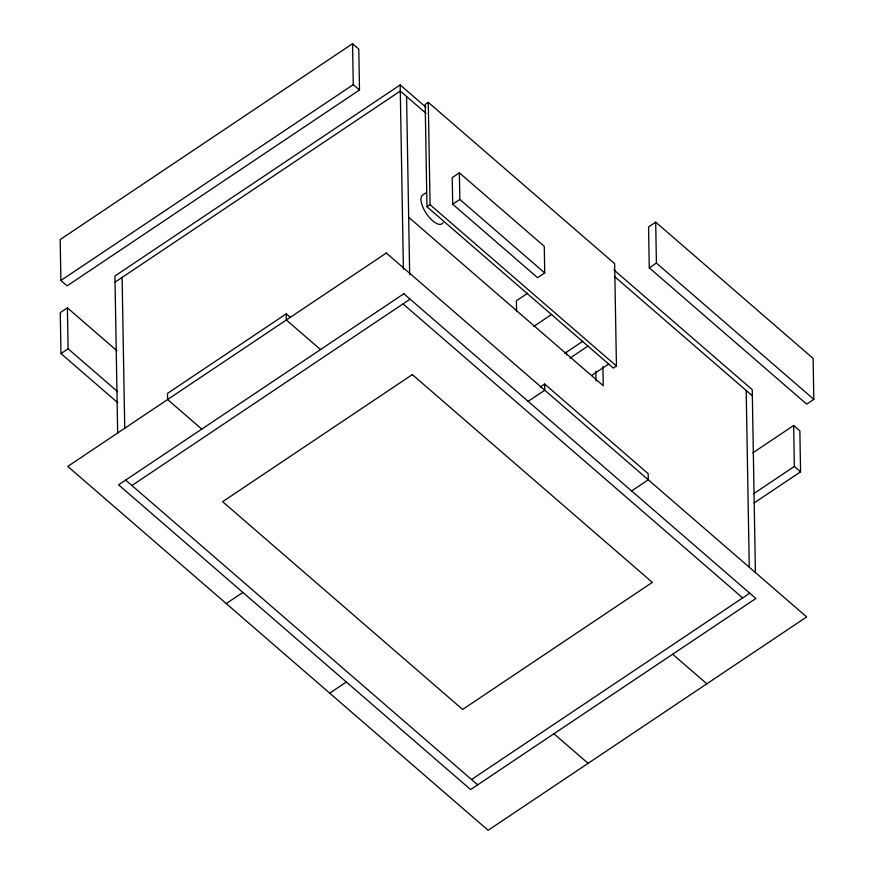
<?xml version="1.0" encoding="UTF-8"?>
<svg xmlns="http://www.w3.org/2000/svg" width="874" height="874" viewBox="0 0 874 874"><rect width="100%" height="100%" fill="white"/><g stroke="black" fill="none" stroke-linecap="round" stroke-linejoin="round"><path stroke-width="1.31" d="M352.561 43.7L60.175 239.563L60.885 280.488L67.101 285.864L359.487 90L358.777 49.075L352.561 43.7L353.271 84.625L359.487 90M60.885 280.488L353.271 84.625M116.941 350.758L67.385 307.856L60.262 312.641L60.972 353.566L117.75 402.717M425.999 107.273L400.183 84.931L114.931 276.009L117.673 433.143M115.04 282.16L400.292 91.071L426.108 113.412M428.282 102.334L425.19 104.399L426.982 206.767L613.351 368.096L616.443 366.031L614.651 263.664L428.282 102.334L430.063 204.691L616.443 366.031M60.972 353.566L68.106 348.792L67.385 307.856M426.446 192.564L423.06 194.826A17.338 7.287 56.2 0 0 427.069 214.578A17.338 7.287 56.2 0 0 443.063 222.695M459.363 172.823L452.229 177.608L452.699 204.221L537.597 277.714L544.731 272.939L544.273 246.326L459.363 172.823L459.833 199.447L544.731 272.939M426.982 206.767L430.063 204.691M290.266 317.328L286.246 313.842L167.502 393.387L167.611 399.527L201.774 429.101M452.699 204.221L459.833 199.447M131.908 485.529L410.092 299.17M527.568 293.271L516.392 300.765L516.578 311.679M655.697 222.149L648.563 226.934L649.273 267.859L806.702 404.127L813.825 399.352L813.115 358.416L655.697 222.149L656.407 263.085L813.825 399.352M533.806 326.373L551.712 314.378M649.273 267.859L656.407 263.085M564.877 353.26L582.772 341.275M569.979 358.143L588.093 346.006M540.23 387.04L544.666 384.068L648.158 473.653L648.268 479.793L631.629 490.937M226.235 603.584L242.874 592.441M528.136 401.352L544.775 390.208L544.666 384.068M591.818 375.307L608.796 363.934M329.727 693.169L346.366 682.026M752.842 452.852L793.647 425.518L799.852 430.893L800.573 471.829L754.109 502.954M753.563 493.777L794.357 466.443L793.647 425.518M471.534 779.521L749.728 593.173M613.887 269.913L752.23 389.673L755.42 572.645M614.498 276.501L752.339 395.813M794.357 466.443L800.573 471.829M408.671 217.287L603.235 385.707L602.907 366.709M403.034 303.901L742.66 597.903M672.674 654.222L706.837 683.807M320.518 349.567L286.344 319.982L286.246 313.842M553.93 733.767L588.104 763.341M68.106 348.792L117.662 391.683M125.638 480.099L477.685 784.841M746.188 390.492L749.269 567.324M595.839 371.439L596.002 380.944M566.439 352.222L566.494 354.953M406.563 96.49L409.666 274.611M400.183 84.931L403.406 269.268M122.109 277.419L124.742 428.413M386.308 253.034L67.768 466.41L488.14 830.3L806.68 616.924L386.308 253.034M403.832 293.751L118.58 484.841L470.616 789.572L755.868 598.493L403.832 293.751M412.32 374.618L222.63 501.687L462.63 709.448L652.332 582.379L412.32 374.618"/></g></svg>
